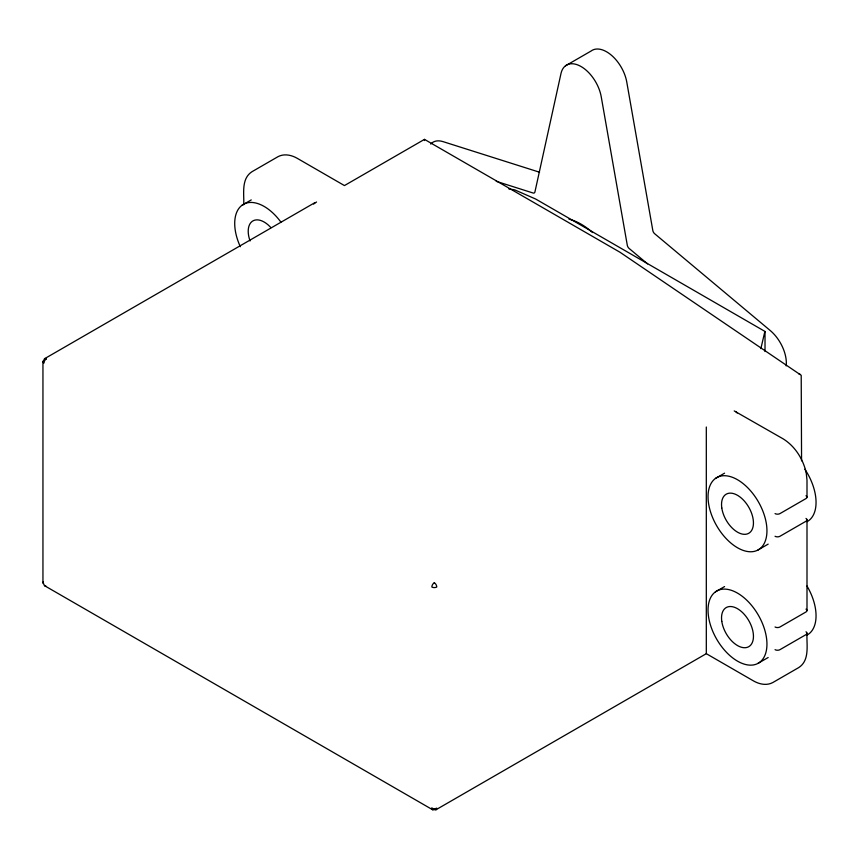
<?xml version="1.0" encoding="UTF-8"?>
<svg xmlns="http://www.w3.org/2000/svg" width="859" height="859" viewBox="0 0 859 859"><rect width="100%" height="100%" fill="white"/><g stroke="black" fill="none" stroke-linecap="round" stroke-linejoin="round"><path stroke-width="1.29" d="M765.015 351.535L765.015 331.456L535.715 199.052L514.734 189.882L508.839 188.948M760.859 348.636L764.854 331.553M313.61 204.055L316.552 201.994M242.131 205.183L251.257 199.911M44.689 358.643L314.963 202.606M243.763 204.721C244.203 193.855 240.982 178.79 251.977 171.714L277.994 156.682C284.104 153.417 291.341 154.974 297.085 158.228L344.448 185.576L424.486 139.373L620.134 252.331L801.211 375.297L801.565 460.821M565.501 65.799L591.035 51.057A29.163 16.836 60 0 1 611.651 55.427A29.163 16.836 60 0 1 626.759 82.002L652.819 230.513A3.468 2.008 60 0 0 654.676 233.734L770.255 330.554A29.163 16.836 60 0 1 786.189 365.891M715.44 478.452L724.577 473.169M757.896 550.05A41.661 24.052 60 0 0 745.687 485.797A41.661 24.052 60 0 0 708.89 505.36A41.661 24.052 60 0 0 757.896 550.05L768.171 544.123M715.44 591.84L724.577 586.568M436.039 809.715L706.313 653.678L753.676 681.015C759.42 684.269 766.658 685.836 772.767 682.561L798.795 667.54C810.166 660.141 806.376 644.433 806.998 633.223M757.896 663.438A41.661 24.052 60 0 0 745.687 599.185A41.661 24.052 60 0 0 708.89 618.748A41.661 24.052 60 0 0 757.896 663.438L768.171 657.511M734.22 410.913L783.172 438.874C794.983 446.218 802.918 458.813 806.086 472.192M539.559 172.23L443.029 141.628A29.163 16.836 60 0 0 430.692 144.033M496.244 181.324L533.074 193.007A3.468 2.008 60 0 0 534.932 191.933L560.991 73.52A29.163 16.836 60 0 1 581.114 66.562A29.163 16.836 60 0 1 601.225 96.745L627.295 245.255A3.468 2.008 60 0 0 629.142 248.466L647.557 263.896M798.655 373.708L800.18 374.363M44.689 585.774L432.571 809.715M735.809 411.525L737.151 412.975M806.193 472.557L806.998 480.149L806.998 497.157M806.998 519.835L806.998 610.545M706.313 427.02L706.313 653.678M424.486 139.373L424.486 140.543M42.95 361.65L42.95 582.767M806.998 586.031A41.661 24.052 60 0 1 806.998 635.091M250.076 240.96A22.57 13.025 60 0 1 252.589 221.107A22.57 13.025 60 0 1 270.875 227.614M240.337 246.705A41.661 24.052 60 0 1 243.097 204.539A41.661 24.052 60 0 1 280.914 222.137M804.851 469.239A41.661 24.052 60 0 1 806.998 521.703M775.054 513.596A3.468 2.008 0 0 0 779.961 513.596L805.989 498.574A3.468 2.008 0 0 0 805.989 495.74M775.054 536.274A3.468 2.008 0 0 0 779.961 536.274L805.989 521.252A3.468 2.008 0 0 0 805.989 518.417M775.054 626.984A3.468 2.008 0 0 0 779.961 626.984L805.989 611.962A3.468 2.008 0 0 0 805.989 609.128M775.054 649.662A3.468 2.008 0 0 0 779.961 649.662L805.989 634.64A3.468 2.008 0 0 0 805.989 631.805M43.412 581.758A3.468 2.008 0 0 0 43.97 584.184A3.468 2.008 -60 0 0 45.785 585.87M568.991 219.174A61.107 35.283 60 0 1 592.517 232.521M721.796 621.368A22.57 13.025 60 0 0 747.824 647.138A22.57 13.025 60 0 0 742.863 612.875A22.57 13.025 60 0 0 721.796 621.368M721.796 507.98A22.57 13.025 60 0 0 747.824 533.74A22.57 13.025 60 0 0 742.863 499.487A22.57 13.025 60 0 0 721.796 507.98M46.418 358.815A3.468 2.008 -60 0 0 43.97 363.067A3.468 2.008 0 0 1 43.97 360.232A3.468 2.008 60 0 1 46.418 358.815M431.852 808.126A3.468 2.008 -60 0 0 434.3 809.543A3.468 2.008 60 0 0 436.759 808.126A3.468 2.008 0 0 1 431.852 808.126M434.3 582.756A3.468 2.008 -60 0 0 431.852 587.008A3.468 2.008 0 0 0 436.759 587.008A3.468 2.008 60 0 0 434.3 582.756"/></g></svg>
